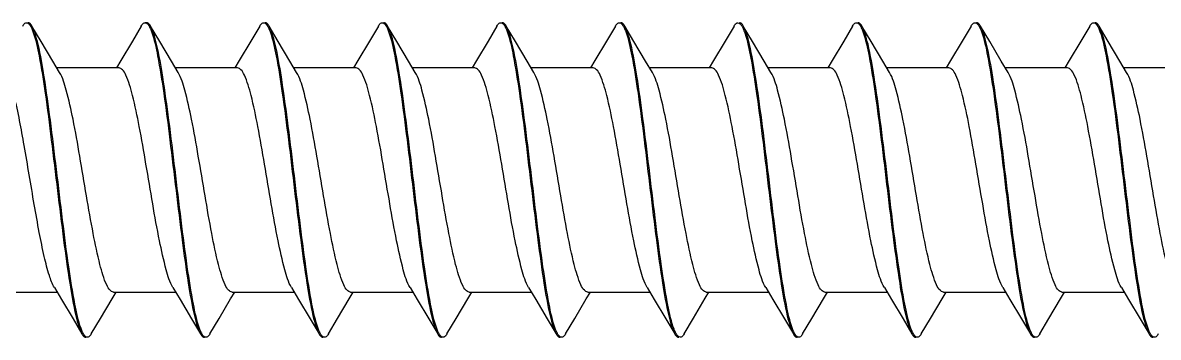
# Model space of a CAD drawing. Header units: millimetres. Extents: x 7820 to 8643, y -320 to 1669.
# Drawn here: x 7937.21 to 7942.41, y -140.81 to -139.37 of the extents above; entities that cross this region are included whole.
import ezdxf

# ---------------------------------------------------------------- set-up
doc = ezdxf.new("R2010")
doc.units = ezdxf.units.MM
doc.header["$MEASUREMENT"] = 0
doc.layers.add('GEOM', color=7, linetype='Continuous')

msp = doc.modelspace()

# ---------------------------------------------------------------- linework, layer by layer
at = {"linetype": 'Continuous'}
for p, q in [((7937.2948, -139.4569), (7937.2525, -139.3853)), ((7937.7533, -139.3853), (7937.7124, -139.4545)), ((7937.7779, -139.3703), (7937.771, -139.3703)), ((7937.8379, -139.4569), (7937.7956, -139.3853)), ((7938.2963, -139.3853), (7938.2555, -139.4545)), ((7938.3809, -139.4569), (7938.3386, -139.3853)), ((7938.8394, -139.3853), (7938.7985, -139.4545)), ((7938.924, -139.4569), (7938.8817, -139.3853)), ((7939.3824, -139.3853), (7939.3415, -139.4545)), ((7939.467, -139.4569), (7939.4247, -139.3853)), ((7939.9254, -139.3853), (7939.8846, -139.4545)), ((7940.01, -139.4569), (7939.9678, -139.3853)), ((7940.4685, -139.3853), (7940.4276, -139.4545)), ((7940.5531, -139.4569), (7940.5108, -139.3853)), ((7941.0115, -139.3853), (7940.9707, -139.4545)), ((7941.0961, -139.4569), (7941.0539, -139.3853)), ((7941.5546, -139.3853), (7941.5137, -139.4545)), ((7941.6392, -139.4569), (7941.5969, -139.3853)), ((7942.0976, -139.3853), (7942.0568, -139.4545)), ((7942.1822, -139.4569), (7942.14, -139.3853)), ((7937.348, -139.5463), (7937.2948, -139.4569)), ((7937.8911, -139.5463), (7937.8379, -139.4569)), ((7938.4341, -139.5463), (7938.3809, -139.4569)), ((7938.9772, -139.5463), (7938.924, -139.4569)), ((7939.5202, -139.5463), (7939.467, -139.4569)), ((7940.0633, -139.5463), (7940.01, -139.4569)), ((7940.6063, -139.5463), (7940.5531, -139.4569)), ((7941.1494, -139.5463), (7941.0961, -139.4569)), ((7941.6924, -139.5463), (7941.6392, -139.4569)), ((7942.2354, -139.5463), (7942.1822, -139.4569)), ((7937.3789, -139.5979), (7937.348, -139.5463)), ((7937.922, -139.5979), (7937.8911, -139.5463)), ((7938.465, -139.5979), (7938.4341, -139.5463)), ((7939.0081, -139.5979), (7938.9772, -139.5463)), ((7939.5511, -139.5979), (7939.5202, -139.5463)), ((7940.0941, -139.5979), (7940.0633, -139.5463)), ((7940.6372, -139.5979), (7940.6063, -139.5463)), ((7941.1802, -139.5979), (7941.1494, -139.5463)), ((7941.7233, -139.5979), (7941.6924, -139.5463)), ((7942.2663, -139.5979), (7942.2354, -139.5463)), ((7937.6514, -139.5773), (7937.3666, -139.5773)), ((7938.1945, -139.5773), (7937.9096, -139.5773)), ((7938.7375, -139.5773), (7938.4527, -139.5773)), ((7939.2806, -139.5773), (7938.9957, -139.5773)), ((7939.8236, -139.5773), (7939.5388, -139.5773)), ((7940.3667, -139.5773), (7940.0818, -139.5773)), ((7940.9097, -139.5773), (7940.6249, -139.5773)), ((7941.4527, -139.5773), (7941.1679, -139.5773)), ((7941.9958, -139.5773), (7941.711, -139.5773)), ((7942.5388, -139.5773), (7942.254, -139.5773)), ((7937.3554, -140.5827), (7937.3877, -140.6366)), ((7937.8984, -140.5827), (7937.9307, -140.6366)), ((7938.4415, -140.5827), (7938.4738, -140.6366)), ((7938.9845, -140.5827), (7939.0168, -140.6366)), ((7939.5275, -140.5827), (7939.5599, -140.6366)), ((7940.0706, -140.5827), (7940.1029, -140.6366)), ((7940.6136, -140.5827), (7940.646, -140.6366)), ((7941.1567, -140.5827), (7941.189, -140.6366)), ((7941.6997, -140.5827), (7941.7321, -140.6366)), ((7942.2428, -140.5827), (7942.2751, -140.6366)), ((7937.1709, -140.6032), (7937.3677, -140.6032)), ((7937.3877, -140.6366), (7937.4409, -140.7261)), ((7937.6259, -140.6032), (7937.9107, -140.6032)), ((7937.9307, -140.6366), (7937.9839, -140.7261)), ((7938.1689, -140.6032), (7938.4538, -140.6032)), ((7938.4738, -140.6366), (7938.527, -140.7261)), ((7938.712, -140.6032), (7938.9968, -140.6032)), ((7939.0168, -140.6366), (7939.07, -140.7261)), ((7939.255, -140.6032), (7939.5399, -140.6032)), ((7939.5599, -140.6366), (7939.6131, -140.7261)), ((7939.7981, -140.6032), (7940.0829, -140.6032)), ((7940.1029, -140.6366), (7940.1561, -140.7261)), ((7940.3411, -140.6032), (7940.626, -140.6032)), ((7940.646, -140.6366), (7940.6992, -140.7261)), ((7940.8842, -140.6032), (7941.169, -140.6032)), ((7941.189, -140.6366), (7941.2422, -140.7261)), ((7941.4272, -140.6032), (7941.7121, -140.6032)), ((7941.7321, -140.6366), (7941.7852, -140.7261)), ((7941.9703, -140.6032), (7942.2551, -140.6032)), ((7942.2751, -140.6366), (7942.3283, -140.7261)), ((7937.4409, -140.7261), (7937.4818, -140.7952)), ((7937.5241, -140.7952), (7937.5664, -140.7237)), ((7937.9839, -140.7261), (7938.0248, -140.7952)), ((7938.0671, -140.7952), (7938.1094, -140.7237)), ((7938.527, -140.7261), (7938.5678, -140.7952)), ((7938.6101, -140.7952), (7938.6524, -140.7237)), ((7939.07, -140.7261), (7939.1109, -140.7952)), ((7939.1532, -140.7952), (7939.1955, -140.7237)), ((7939.6131, -140.7261), (7939.6539, -140.7952)), ((7939.6962, -140.7952), (7939.7385, -140.7237)), ((7940.1561, -140.7261), (7940.197, -140.7952)), ((7940.2393, -140.7952), (7940.2822, -140.7226)), ((7940.6992, -140.7261), (7940.74, -140.7952)), ((7940.7823, -140.7952), (7940.8246, -140.7237)), ((7941.2422, -140.7261), (7941.2831, -140.7952)), ((7941.3254, -140.7952), (7941.3677, -140.7237)), ((7941.7852, -140.7261), (7941.8261, -140.7952)), ((7941.8684, -140.7952), (7941.9107, -140.7237)), ((7942.3283, -140.7261), (7942.3691, -140.7952)), ((7941.8507, -140.8103), (7941.8438, -140.8103))]:
    msp.add_line(p, q, dxfattribs=at)
for points in [[(7937.7124, -139.4545), (7937.6592, -139.5439), (7937.6392, -139.5773)], [(7938.2555, -139.4545), (7938.2023, -139.5439), (7938.1823, -139.5773)], [(7938.7985, -139.4545), (7938.7453, -139.5439), (7938.7253, -139.5773)], [(7939.3415, -139.4545), (7939.2883, -139.5439), (7939.2683, -139.5773)], [(7939.8846, -139.4545), (7939.8314, -139.5439), (7939.8114, -139.5773)], [(7940.4276, -139.4545), (7940.3744, -139.5439), (7940.3544, -139.5773)], [(7940.9707, -139.4545), (7940.9175, -139.5439), (7940.8975, -139.5773)], [(7941.5137, -139.4545), (7941.4605, -139.5439), (7941.4405, -139.5773)], [(7942.0568, -139.4545), (7942.0036, -139.5439), (7941.9836, -139.5773)], [(7937.5664, -140.7237), (7937.6196, -140.6342), (7937.6381, -140.6032)], [(7938.1094, -140.7237), (7938.1626, -140.6342), (7938.1812, -140.6032)], [(7938.6524, -140.7237), (7938.7056, -140.6342), (7938.7242, -140.6032)], [(7939.1955, -140.7237), (7939.2487, -140.6342), (7939.2672, -140.6032)], [(7939.7385, -140.7237), (7939.7917, -140.6342), (7939.8103, -140.6032)], [(7940.2822, -140.7226), (7940.3362, -140.6318), (7940.3533, -140.6032)], [(7940.8246, -140.7237), (7940.8778, -140.6342), (7940.8964, -140.6032)], [(7941.3677, -140.7237), (7941.4209, -140.6342), (7941.4394, -140.6032)], [(7941.9107, -140.7237), (7941.9639, -140.6342), (7941.9825, -140.6032)]]:
    msp.add_lwpolyline(points, dxfattribs=at)
for points, knots in [([(7937.2102, -139.3853), (7937.2116, -139.3831), (7937.2157, -139.3766), (7937.2227, -139.3703), (7937.228, -139.3703)], [0, 0, 0, 0, 0.334695, 1, 1, 1, 1]), ([(7937.228, -139.3703), (7937.2296, -139.3703), (7937.2387, -139.3728), (7937.2438, -139.3818), (7937.2474, -139.3883)], [0, 0, 0, 0, 0.182271, 1, 1, 1, 1]), ([(7937.2525, -139.3853), (7937.2512, -139.3831), (7937.2471, -139.3766), (7937.2401, -139.3703), (7937.2348, -139.3703)], [0, 0, 0, 0, 0.334686, 1, 1, 1, 1]), ([(7937.2474, -139.3883), (7937.2482, -139.3899), (7937.2519, -139.3972), (7937.2549, -139.4047), (7937.257, -139.4107)], [0, 0, 0, 0, 0.219486, 1, 1, 1, 1]), ([(7937.4773, -140.7699), (7937.4642, -140.7339), (7937.4444, -140.6393), (7937.4182, -140.474), (7937.3919, -140.2685), (7937.3652, -140.0446), (7937.3386, -139.8253), (7937.3122, -139.6338), (7937.2894, -139.5007), (7937.269, -139.4235), (7937.2586, -139.3956), (7937.2525, -139.3853)], [0, 0, 0, 0, 0.081843, 0.20518, 0.357792, 0.524049, 0.686804, 0.829293, 0.937031, 0.974474, 1, 1, 1, 1]), ([(7937.7533, -139.3853), (7937.7546, -139.3831), (7937.7588, -139.3766), (7937.7657, -139.3703), (7937.771, -139.3703)], [0, 0, 0, 0, 0.334686, 1, 1, 1, 1]), ([(7937.771, -139.3703), (7937.7726, -139.3703), (7937.7817, -139.3728), (7937.7869, -139.3818), (7937.7904, -139.3883)], [0, 0, 0, 0, 0.182271, 1, 1, 1, 1]), ([(7937.7956, -139.3853), (7937.7942, -139.3831), (7937.7901, -139.3766), (7937.7831, -139.3703), (7937.7779, -139.3703)], [0, 0, 0, 0, 0.334686, 1, 1, 1, 1]), ([(7937.7904, -139.3883), (7937.7912, -139.3899), (7937.7949, -139.3972), (7937.7979, -139.4047), (7937.8001, -139.4107)], [0, 0, 0, 0, 0.219486, 1, 1, 1, 1]), ([(7938.0203, -140.7699), (7938.0072, -140.7339), (7937.9875, -140.6393), (7937.9612, -140.474), (7937.9349, -140.2685), (7937.9082, -140.0446), (7937.8817, -139.8253), (7937.8552, -139.6338), (7937.8324, -139.5007), (7937.8121, -139.4235), (7937.8017, -139.3956), (7937.7956, -139.3853)], [0, 0, 0, 0, 0.081843, 0.205179, 0.357792, 0.524049, 0.686803, 0.829293, 0.93703, 0.974474, 1, 1, 1, 1]), ([(7938.2963, -139.3853), (7938.2977, -139.3831), (7938.3018, -139.3766), (7938.3088, -139.3703), (7938.314, -139.3703)], [0, 0, 0, 0, 0.334696, 1, 1, 1, 1]), ([(7938.314, -139.3703), (7938.3157, -139.3703), (7938.3248, -139.3728), (7938.3299, -139.3818), (7938.3334, -139.3883)], [0, 0, 0, 0, 0.182271, 1, 1, 1, 1]), ([(7938.3386, -139.3853), (7938.3373, -139.3831), (7938.3331, -139.3766), (7938.3262, -139.3703), (7938.3209, -139.3703)], [0, 0, 0, 0, 0.334686, 1, 1, 1, 1]), ([(7938.3334, -139.3883), (7938.3343, -139.3899), (7938.3379, -139.3972), (7938.341, -139.4047), (7938.3431, -139.4107)], [0, 0, 0, 0, 0.219486, 1, 1, 1, 1]), ([(7938.5633, -140.7699), (7938.5503, -140.7339), (7938.5305, -140.6393), (7938.5042, -140.474), (7938.478, -140.2685), (7938.4512, -140.0446), (7938.4247, -139.8253), (7938.3983, -139.6338), (7938.3755, -139.5007), (7938.3551, -139.4235), (7938.3447, -139.3956), (7938.3386, -139.3853)], [0, 0, 0, 0, 0.081843, 0.205179, 0.357792, 0.524048, 0.686803, 0.829292, 0.93703, 0.974474, 1, 1, 1, 1]), ([(7938.8394, -139.3853), (7938.8407, -139.3831), (7938.8448, -139.3766), (7938.8518, -139.3703), (7938.8571, -139.3703)], [0, 0, 0, 0, 0.334701, 1, 1, 1, 1]), ([(7938.8571, -139.3703), (7938.8587, -139.3703), (7938.8678, -139.3728), (7938.8729, -139.3818), (7938.8765, -139.3883)], [0, 0, 0, 0, 0.182272, 1, 1, 1, 1]), ([(7938.8817, -139.3853), (7938.8803, -139.3831), (7938.8762, -139.3766), (7938.8692, -139.3703), (7938.864, -139.3703)], [0, 0, 0, 0, 0.334686, 1, 1, 1, 1]), ([(7938.8765, -139.3883), (7938.8773, -139.3899), (7938.881, -139.3972), (7938.884, -139.4047), (7938.8862, -139.4107)], [0, 0, 0, 0, 0.219486, 1, 1, 1, 1]), ([(7939.1064, -140.7699), (7939.0933, -140.7339), (7939.0736, -140.6393), (7939.0473, -140.474), (7939.021, -140.2685), (7938.9943, -140.0446), (7938.9678, -139.8253), (7938.9413, -139.6338), (7938.9185, -139.5007), (7938.8982, -139.4235), (7938.8877, -139.3956), (7938.8817, -139.3853)], [0, 0, 0, 0, 0.081843, 0.205179, 0.357791, 0.524048, 0.686802, 0.829292, 0.93703, 0.974474, 1, 1, 1, 1]), ([(7939.3824, -139.3853), (7939.3837, -139.3831), (7939.3879, -139.3766), (7939.3949, -139.3703), (7939.4001, -139.3703)], [0, 0, 0, 0, 0.334696, 1, 1, 1, 1]), ([(7939.4001, -139.3703), (7939.4018, -139.3703), (7939.4109, -139.3728), (7939.416, -139.3818), (7939.4195, -139.3883)], [0, 0, 0, 0, 0.182272, 1, 1, 1, 1]), ([(7939.4247, -139.3853), (7939.4234, -139.3831), (7939.4192, -139.3766), (7939.4123, -139.3703), (7939.407, -139.3703)], [0, 0, 0, 0, 0.334687, 1, 1, 1, 1]), ([(7939.4195, -139.3883), (7939.4203, -139.3899), (7939.424, -139.3972), (7939.427, -139.4047), (7939.4292, -139.4107)], [0, 0, 0, 0, 0.219486, 1, 1, 1, 1]), ([(7939.6494, -140.7699), (7939.6363, -140.7339), (7939.6166, -140.6393), (7939.5903, -140.474), (7939.5641, -140.2685), (7939.5373, -140.0446), (7939.5108, -139.8253), (7939.4843, -139.6338), (7939.4616, -139.5007), (7939.4412, -139.4235), (7939.4308, -139.3956), (7939.4247, -139.3853)], [0, 0, 0, 0, 0.081843, 0.205179, 0.357791, 0.524048, 0.686802, 0.829292, 0.93703, 0.974474, 1, 1, 1, 1]), ([(7939.9254, -139.3853), (7939.9268, -139.3831), (7939.9309, -139.3766), (7939.9379, -139.3703), (7939.9432, -139.3703)], [0, 0, 0, 0, 0.334686, 1, 1, 1, 1]), ([(7939.9432, -139.3703), (7939.9448, -139.3703), (7939.9539, -139.3728), (7939.959, -139.3818), (7939.9625, -139.3883)], [0, 0, 0, 0, 0.182273, 1, 1, 1, 1]), ([(7939.9678, -139.3853), (7939.9664, -139.3831), (7939.9623, -139.3766), (7939.9553, -139.3703), (7939.9501, -139.3703)], [0, 0, 0, 0, 0.334702, 1, 1, 1, 1]), ([(7939.9625, -139.3883), (7939.9634, -139.3899), (7939.9671, -139.3972), (7939.9701, -139.4047), (7939.9722, -139.4107)], [0, 0, 0, 0, 0.219486, 1, 1, 1, 1]), ([(7940.1902, -140.7634), (7940.1775, -140.7259), (7940.1579, -140.6297), (7940.1319, -140.4627), (7940.1058, -140.2576), (7940.0793, -140.0354), (7940.053, -139.8188), (7940.0268, -139.63), (7940.0043, -139.499), (7939.9841, -139.423), (7939.9738, -139.3955), (7939.9678, -139.3853)], [0, 0, 0, 0, 0.08486, 0.209882, 0.362899, 0.528502, 0.689981, 0.831026, 0.937592, 0.974663, 1, 1, 1, 1]), ([(7940.4685, -139.3853), (7940.4698, -139.3831), (7940.474, -139.3766), (7940.4809, -139.3703), (7940.4862, -139.3703)], [0, 0, 0, 0, 0.334696, 1, 1, 1, 1]), ([(7940.5108, -139.3853), (7940.5095, -139.3831), (7940.5053, -139.3766), (7940.4984, -139.3703), (7940.4931, -139.3703)], [0, 0, 0, 0, 0.334697, 1, 1, 1, 1]), ([(7940.4966, -139.3755), (7940.4975, -139.3764), (7940.5016, -139.3811), (7940.5048, -139.3866), (7940.507, -139.391)], [0, 0, 0, 0, 0.208551, 1, 1, 1, 1]), ([(7940.507, -139.391), (7940.5079, -139.3928), (7940.5119, -139.4014), (7940.5152, -139.4102), (7940.5176, -139.4171)], [0, 0, 0, 0, 0.218535, 1, 1, 1, 1]), ([(7940.736, -140.7711), (7940.7228, -140.7354), (7940.7031, -140.6412), (7940.6767, -140.4763), (7940.6504, -140.2707), (7940.6237, -140.0464), (7940.5971, -139.8266), (7940.5706, -139.6346), (7940.5478, -139.5011), (7940.5273, -139.4236), (7940.5169, -139.3957), (7940.5108, -139.3853)], [0, 0, 0, 0, 0.081229, 0.204213, 0.35675, 0.523131, 0.686147, 0.828935, 0.936909, 0.974432, 1, 1, 1, 1]), ([(7941.0115, -139.3853), (7941.0129, -139.3831), (7941.017, -139.3766), (7941.024, -139.3703), (7941.0292, -139.3703)], [0, 0, 0, 0, 0.334687, 1, 1, 1, 1]), ([(7941.0292, -139.3703), (7941.0309, -139.3703), (7941.04, -139.3728), (7941.0451, -139.3817), (7941.0486, -139.3883)], [0, 0, 0, 0, 0.182381, 1, 1, 1, 1]), ([(7941.0539, -139.3853), (7941.0525, -139.3831), (7941.0484, -139.3766), (7941.0414, -139.3703), (7941.0362, -139.3703)], [0, 0, 0, 0, 0.334688, 1, 1, 1, 1]), ([(7941.0486, -139.3883), (7941.0495, -139.3899), (7941.0532, -139.3972), (7941.0563, -139.4049), (7941.0584, -139.411)], [0, 0, 0, 0, 0.21909, 1, 1, 1, 1]), ([(7941.2786, -140.7699), (7941.2655, -140.7339), (7941.2458, -140.6393), (7941.2195, -140.474), (7941.1932, -140.2685), (7941.1665, -140.0446), (7941.14, -139.8253), (7941.1135, -139.6338), (7941.0907, -139.5007), (7941.0704, -139.4235), (7941.0599, -139.3956), (7941.0539, -139.3853)], [0, 0, 0, 0, 0.081843, 0.205179, 0.357791, 0.524047, 0.686801, 0.829291, 0.937029, 0.974474, 1, 1, 1, 1]), ([(7941.5546, -139.3853), (7941.5559, -139.3831), (7941.5601, -139.3766), (7941.567, -139.3703), (7941.5723, -139.3703)], [0, 0, 0, 0, 0.334688, 1, 1, 1, 1]), ([(7941.5723, -139.3703), (7941.5739, -139.3703), (7941.583, -139.3728), (7941.5881, -139.3818), (7941.5917, -139.3883)], [0, 0, 0, 0, 0.182272, 1, 1, 1, 1]), ([(7941.5969, -139.3853), (7941.5956, -139.3831), (7941.5914, -139.3766), (7941.5845, -139.3703), (7941.5792, -139.3703)], [0, 0, 0, 0, 0.334698, 1, 1, 1, 1]), ([(7941.5917, -139.3883), (7941.5925, -139.3899), (7941.5962, -139.3972), (7941.5992, -139.4047), (7941.6014, -139.4107)], [0, 0, 0, 0, 0.219486, 1, 1, 1, 1]), ([(7941.8217, -140.7701), (7941.8086, -140.7341), (7941.7889, -140.6396), (7941.7626, -140.4745), (7941.7363, -140.2689), (7941.7096, -140.0449), (7941.683, -139.8256), (7941.6566, -139.6339), (7941.6338, -139.5008), (7941.6134, -139.4235), (7941.603, -139.3956), (7941.5969, -139.3853)], [0, 0, 0, 0, 0.081725, 0.204988, 0.357591, 0.523867, 0.686673, 0.829223, 0.937003, 0.974464, 1, 1, 1, 1]), ([(7942.0976, -139.3853), (7942.099, -139.3831), (7942.1031, -139.3766), (7942.1101, -139.3703), (7942.1153, -139.3703)], [0, 0, 0, 0, 0.334688, 1, 1, 1, 1]), ([(7942.1153, -139.3703), (7942.117, -139.3703), (7942.126, -139.3728), (7942.1311, -139.3817), (7942.1347, -139.3882)], [0, 0, 0, 0, 0.18248, 1, 1, 1, 1]), ([(7942.14, -139.3853), (7942.1386, -139.3831), (7942.1345, -139.3766), (7942.1275, -139.3703), (7942.1222, -139.3703)], [0, 0, 0, 0, 0.334688, 1, 1, 1, 1]), ([(7942.1347, -139.3882), (7942.1355, -139.3898), (7942.1393, -139.3972), (7942.1423, -139.4048), (7942.1445, -139.4109)], [0, 0, 0, 0, 0.2191, 1, 1, 1, 1]), ([(7942.3647, -140.7699), (7942.3516, -140.7339), (7942.3319, -140.6393), (7942.3056, -140.474), (7942.2793, -140.2685), (7942.2526, -140.0446), (7942.226, -139.8253), (7942.1996, -139.6338), (7942.1768, -139.5007), (7942.1565, -139.4235), (7942.146, -139.3956), (7942.14, -139.3853)], [0, 0, 0, 0, 0.081843, 0.205179, 0.357791, 0.524047, 0.686801, 0.829291, 0.937029, 0.974474, 1, 1, 1, 1]), ([(7937.257, -139.4107), (7937.2701, -139.4467), (7937.2899, -139.5413), (7937.3162, -139.7065), (7937.3424, -139.9121), (7937.3691, -140.136), (7937.3957, -140.3553), (7937.4221, -140.5468), (7937.4449, -140.6798), (7937.4653, -140.757), (7937.4757, -140.7849), (7937.4818, -140.7952)], [0, 0, 0, 0, 0.081843, 0.20518, 0.357793, 0.524049, 0.686804, 0.829294, 0.937031, 0.974475, 1, 1, 1, 1]), ([(7937.8001, -139.4107), (7937.8132, -139.4467), (7937.8329, -139.5413), (7937.8592, -139.7065), (7937.8854, -139.9121), (7937.9122, -140.136), (7937.9387, -140.3553), (7937.9652, -140.5468), (7937.9879, -140.6798), (7938.0083, -140.757), (7938.0187, -140.7849), (7938.0248, -140.7952)], [0, 0, 0, 0, 0.081843, 0.20518, 0.357792, 0.524049, 0.686804, 0.829293, 0.937031, 0.974475, 1, 1, 1, 1]), ([(7938.3431, -139.4107), (7938.3562, -139.4467), (7938.3759, -139.5413), (7938.4022, -139.7065), (7938.4285, -139.9121), (7938.4552, -140.136), (7938.4817, -140.3553), (7938.5082, -140.5468), (7938.531, -140.6798), (7938.5513, -140.757), (7938.5618, -140.7849), (7938.5678, -140.7952)], [0, 0, 0, 0, 0.081843, 0.20518, 0.357792, 0.524049, 0.686803, 0.829293, 0.93703, 0.974474, 1, 1, 1, 1]), ([(7938.8862, -139.4107), (7938.8992, -139.4467), (7938.919, -139.5413), (7938.9453, -139.7065), (7938.9715, -139.9121), (7938.9983, -140.136), (7939.0248, -140.3553), (7939.0512, -140.5468), (7939.074, -140.6798), (7939.0944, -140.757), (7939.1048, -140.7849), (7939.1109, -140.7952)], [0, 0, 0, 0, 0.081843, 0.205179, 0.357792, 0.524049, 0.686803, 0.829293, 0.93703, 0.974474, 1, 1, 1, 1]), ([(7939.4292, -139.4107), (7939.4423, -139.4467), (7939.462, -139.5413), (7939.4883, -139.7065), (7939.5146, -139.9121), (7939.5413, -140.136), (7939.5678, -140.3553), (7939.5943, -140.5468), (7939.6171, -140.6798), (7939.6374, -140.757), (7939.6478, -140.7849), (7939.6539, -140.7952)], [0, 0, 0, 0, 0.081843, 0.205179, 0.357792, 0.524048, 0.686803, 0.829292, 0.93703, 0.974474, 1, 1, 1, 1]), ([(7939.9722, -139.4107), (7939.9853, -139.4467), (7940.0051, -139.5413), (7940.0314, -139.7065), (7940.0576, -139.9121), (7940.0843, -140.136), (7940.1109, -140.3553), (7940.1373, -140.5468), (7940.1601, -140.6798), (7940.1805, -140.757), (7940.1909, -140.7849), (7940.197, -140.7952)], [0, 0, 0, 0, 0.081843, 0.205179, 0.357791, 0.524048, 0.686802, 0.829292, 0.93703, 0.974474, 1, 1, 1, 1]), ([(7940.5176, -139.4171), (7940.5302, -139.4546), (7940.5499, -139.5508), (7940.5759, -139.7178), (7940.602, -139.923), (7940.6285, -140.1451), (7940.6548, -140.3617), (7940.681, -140.5505), (7940.7035, -140.6815), (7940.7237, -140.7576), (7940.734, -140.785), (7940.74, -140.7952)], [0, 0, 0, 0, 0.084851, 0.209868, 0.362883, 0.528489, 0.689972, 0.831021, 0.937591, 0.974663, 1, 1, 1, 1]), ([(7941.0584, -139.411), (7941.0715, -139.4471), (7941.0912, -139.5417), (7941.1175, -139.7071), (7941.1438, -139.9126), (7941.1705, -140.1365), (7941.197, -140.3556), (7941.2235, -140.5469), (7941.2462, -140.6799), (7941.2666, -140.7571), (7941.277, -140.7849), (7941.2831, -140.7952)], [0, 0, 0, 0, 0.081995, 0.205412, 0.358053, 0.524274, 0.686968, 0.829389, 0.93706, 0.974485, 1, 1, 1, 1]), ([(7941.6014, -139.4107), (7941.6145, -139.4467), (7941.6342, -139.5413), (7941.6605, -139.7065), (7941.6867, -139.9121), (7941.7135, -140.136), (7941.74, -140.3553), (7941.7665, -140.5468), (7941.7892, -140.6798), (7941.8096, -140.757), (7941.82, -140.7849), (7941.8261, -140.7952)], [0, 0, 0, 0, 0.081843, 0.205179, 0.357791, 0.524048, 0.686802, 0.829292, 0.93703, 0.974474, 1, 1, 1, 1]), ([(7942.1445, -139.4109), (7942.1576, -139.447), (7942.1773, -139.5416), (7942.2036, -139.7069), (7942.2298, -139.9124), (7942.2566, -140.1363), (7942.2831, -140.3555), (7942.3095, -140.5469), (7942.3323, -140.6799), (7942.3527, -140.757), (7942.3631, -140.7849), (7942.3691, -140.7952)], [0, 0, 0, 0, 0.081945, 0.205333, 0.357967, 0.524198, 0.686913, 0.829358, 0.937048, 0.97448, 1, 1, 1, 1]), ([(7937.487, -140.7922), (7937.4861, -140.7907), (7937.4824, -140.7834), (7937.4794, -140.7758), (7937.4773, -140.7699)], [0, 0, 0, 0, 0.219486, 1, 1, 1, 1]), ([(7937.4818, -140.7952), (7937.4831, -140.7975), (7937.4872, -140.8039), (7937.4942, -140.8103), (7937.4995, -140.8103)], [0, 0, 0, 0, 0.334686, 1, 1, 1, 1]), ([(7937.5064, -140.8103), (7937.5047, -140.8103), (7937.4956, -140.8077), (7937.4905, -140.7988), (7937.487, -140.7922)], [0, 0, 0, 0, 0.182271, 1, 1, 1, 1]), ([(7937.5241, -140.7952), (7937.5227, -140.7975), (7937.5186, -140.8039), (7937.5116, -140.8103), (7937.5064, -140.8103)], [0, 0, 0, 0, 0.334696, 1, 1, 1, 1]), ([(7938.03, -140.7922), (7938.0292, -140.7907), (7938.0255, -140.7834), (7938.0225, -140.7758), (7938.0203, -140.7699)], [0, 0, 0, 0, 0.219486, 1, 1, 1, 1]), ([(7938.0248, -140.7952), (7938.0261, -140.7975), (7938.0303, -140.8039), (7938.0373, -140.8103), (7938.0425, -140.8103)], [0, 0, 0, 0, 0.334686, 1, 1, 1, 1]), ([(7938.0494, -140.8103), (7938.0477, -140.8103), (7938.0386, -140.8077), (7938.0335, -140.7988), (7938.03, -140.7922)], [0, 0, 0, 0, 0.182272, 1, 1, 1, 1]), ([(7938.0671, -140.7952), (7938.0658, -140.7975), (7938.0616, -140.8039), (7938.0546, -140.8103), (7938.0494, -140.8103)], [0, 0, 0, 0, 0.334701, 1, 1, 1, 1]), ([(7938.573, -140.7922), (7938.5722, -140.7907), (7938.5685, -140.7834), (7938.5655, -140.7758), (7938.5633, -140.7699)], [0, 0, 0, 0, 0.219486, 1, 1, 1, 1]), ([(7938.5678, -140.7952), (7938.5692, -140.7975), (7938.5733, -140.8039), (7938.5803, -140.8103), (7938.5855, -140.8103)], [0, 0, 0, 0, 0.334686, 1, 1, 1, 1]), ([(7938.5924, -140.8103), (7938.5908, -140.8103), (7938.5817, -140.8077), (7938.5766, -140.7988), (7938.573, -140.7922)], [0, 0, 0, 0, 0.182273, 1, 1, 1, 1]), ([(7938.6101, -140.7952), (7938.6088, -140.7975), (7938.6047, -140.8039), (7938.5977, -140.8103), (7938.5924, -140.8103)], [0, 0, 0, 0, 0.334696, 1, 1, 1, 1]), ([(7939.1161, -140.7922), (7939.1152, -140.7907), (7939.1116, -140.7834), (7939.1086, -140.7758), (7939.1064, -140.7699)], [0, 0, 0, 0, 0.219486, 1, 1, 1, 1]), ([(7939.1109, -140.7952), (7939.1122, -140.7975), (7939.1164, -140.8039), (7939.1233, -140.8103), (7939.1286, -140.8103)], [0, 0, 0, 0, 0.334686, 1, 1, 1, 1]), ([(7939.1355, -140.8103), (7939.1338, -140.8103), (7939.1247, -140.8077), (7939.1196, -140.7988), (7939.1161, -140.7922)], [0, 0, 0, 0, 0.182273, 1, 1, 1, 1]), ([(7939.1532, -140.7952), (7939.1518, -140.7975), (7939.1477, -140.8039), (7939.1407, -140.8103), (7939.1355, -140.8103)], [0, 0, 0, 0, 0.334686, 1, 1, 1, 1]), ([(7939.6591, -140.7922), (7939.6583, -140.7907), (7939.6546, -140.7834), (7939.6516, -140.7758), (7939.6494, -140.7699)], [0, 0, 0, 0, 0.219486, 1, 1, 1, 1]), ([(7939.6539, -140.7952), (7939.6553, -140.7975), (7939.6594, -140.8039), (7939.6664, -140.8103), (7939.6716, -140.8103)], [0, 0, 0, 0, 0.334686, 1, 1, 1, 1]), ([(7939.6785, -140.8103), (7939.6769, -140.8103), (7939.6678, -140.8077), (7939.6627, -140.7988), (7939.6591, -140.7922)], [0, 0, 0, 0, 0.182273, 1, 1, 1, 1]), ([(7939.6962, -140.7952), (7939.6949, -140.7975), (7939.6908, -140.8039), (7939.6838, -140.8103), (7939.6785, -140.8103)], [0, 0, 0, 0, 0.334685, 1, 1, 1, 1]), ([(7940.2008, -140.7895), (7940.1999, -140.7877), (7940.1958, -140.7792), (7940.1926, -140.7704), (7940.1902, -140.7634)], [0, 0, 0, 0, 0.218541, 1, 1, 1, 1]), ([(7940.197, -140.7952), (7940.1983, -140.7975), (7940.2024, -140.8039), (7940.2094, -140.8103), (7940.2147, -140.8103)], [0, 0, 0, 0, 0.334686, 1, 1, 1, 1]), ([(7940.2112, -140.8051), (7940.2103, -140.8042), (7940.2061, -140.7995), (7940.203, -140.794), (7940.2008, -140.7895)], [0, 0, 0, 0, 0.208547, 1, 1, 1, 1]), ([(7940.2393, -140.7952), (7940.2379, -140.7975), (7940.2338, -140.8039), (7940.2268, -140.8103), (7940.2216, -140.8103)], [0, 0, 0, 0, 0.334683, 1, 1, 1, 1]), ([(7940.7456, -140.7929), (7940.7448, -140.7914), (7940.7411, -140.7843), (7940.7381, -140.7769), (7940.736, -140.7711)], [0, 0, 0, 0, 0.219375, 1, 1, 1, 1]), ([(7940.74, -140.7952), (7940.7414, -140.7975), (7940.7455, -140.8039), (7940.7525, -140.8103), (7940.7577, -140.8103)], [0, 0, 0, 0, 0.334701, 1, 1, 1, 1]), ([(7940.7646, -140.8103), (7940.763, -140.8103), (7940.7542, -140.8079), (7940.7491, -140.7992), (7940.7456, -140.7929)], [0, 0, 0, 0, 0.183764, 1, 1, 1, 1]), ([(7940.7823, -140.7952), (7940.781, -140.7975), (7940.7769, -140.8039), (7940.7699, -140.8103), (7940.7646, -140.8103)], [0, 0, 0, 0, 0.334688, 1, 1, 1, 1]), ([(7941.2883, -140.7922), (7941.2874, -140.7907), (7941.2838, -140.7834), (7941.2808, -140.7758), (7941.2786, -140.7699)], [0, 0, 0, 0, 0.219486, 1, 1, 1, 1]), ([(7941.2831, -140.7952), (7941.2844, -140.7975), (7941.2885, -140.8039), (7941.2955, -140.8103), (7941.3008, -140.8103)], [0, 0, 0, 0, 0.334693, 1, 1, 1, 1]), ([(7941.3077, -140.8103), (7941.306, -140.8103), (7941.2969, -140.8077), (7941.2918, -140.7988), (7941.2883, -140.7922)], [0, 0, 0, 0, 0.182273, 1, 1, 1, 1]), ([(7941.3254, -140.7952), (7941.324, -140.7975), (7941.3199, -140.8039), (7941.3129, -140.8103), (7941.3077, -140.8103)], [0, 0, 0, 0, 0.334688, 1, 1, 1, 1]), ([(7941.8315, -140.7925), (7941.8306, -140.7909), (7941.8269, -140.7836), (7941.8239, -140.7761), (7941.8217, -140.7701)], [0, 0, 0, 0, 0.21926, 1, 1, 1, 1]), ([(7941.8261, -140.7952), (7941.8274, -140.7975), (7941.8316, -140.8039), (7941.8386, -140.8103), (7941.8438, -140.8103)], [0, 0, 0, 0, 0.334688, 1, 1, 1, 1]), ([(7941.8507, -140.8103), (7941.8491, -140.8103), (7941.8401, -140.8078), (7941.835, -140.7989), (7941.8315, -140.7925)], [0, 0, 0, 0, 0.18278, 1, 1, 1, 1]), ([(7941.8684, -140.7952), (7941.8671, -140.7975), (7941.863, -140.8039), (7941.856, -140.8103), (7941.8507, -140.8103)], [0, 0, 0, 0, 0.334689, 1, 1, 1, 1]), ([(7942.3744, -140.7922), (7942.3735, -140.7907), (7942.3699, -140.7834), (7942.3668, -140.7758), (7942.3647, -140.7699)], [0, 0, 0, 0, 0.219486, 1, 1, 1, 1]), ([(7942.3691, -140.7952), (7942.3705, -140.7975), (7942.3746, -140.8039), (7942.3816, -140.8103), (7942.3869, -140.8103)], [0, 0, 0, 0, 0.334696, 1, 1, 1, 1]), ([(7942.3938, -140.8103), (7942.3921, -140.8103), (7942.383, -140.8077), (7942.3779, -140.7988), (7942.3744, -140.7922)], [0, 0, 0, 0, 0.182272, 1, 1, 1, 1]), ([(7942.4115, -140.7952), (7942.4101, -140.7975), (7942.406, -140.8039), (7942.399, -140.8103), (7942.3938, -140.8103)], [0, 0, 0, 0, 0.33469, 1, 1, 1, 1])]:
    msp.add_open_spline(points, degree=3, knots=knots, dxfattribs=at)
for points in [[(7940.4862, -139.3703), (7940.4901, -139.3703), (7940.4938, -139.3727), (7940.4966, -139.3755)], [(7940.2216, -140.8103), (7940.2177, -140.8103), (7940.214, -140.8078), (7940.2112, -140.8051)]]:
    msp.add_open_spline(points, degree=3, dxfattribs=at)
at = {"layer": 'GEOM', "linetype": 'Continuous'}
for points, knots in [([(7937.6259, -140.6032), (7937.6201, -140.6032), (7937.606, -140.5931), (7937.5841, -140.5506), (7937.5587, -140.4626), (7937.5306, -140.3261), (7937.5017, -140.1599), (7937.4726, -139.9852), (7937.4441, -139.8232), (7937.4154, -139.6954), (7937.3939, -139.6227), (7937.3789, -139.5979)], [0, 0, 0, 0, 0.016713, 0.044194, 0.138028, 0.277089, 0.445259, 0.622069, 0.785846, 0.916741, 1, 1, 1, 1]), ([(7937.8984, -140.5827), (7937.8835, -140.5578), (7937.862, -140.4851), (7937.8333, -140.3573), (7937.8047, -140.1953), (7937.7756, -140.0207), (7937.7468, -139.8544), (7937.7186, -139.718), (7937.6932, -139.6299), (7937.6713, -139.5875), (7937.6573, -139.5773), (7937.6514, -139.5773)], [0, 0, 0, 0, 0.083259, 0.21415, 0.377926, 0.554737, 0.722905, 0.861964, 0.955799, 0.983285, 1, 1, 1, 1]), ([(7938.1689, -140.6032), (7938.1631, -140.6032), (7938.1491, -140.5931), (7938.1271, -140.5506), (7938.1018, -140.4626), (7938.0736, -140.3261), (7938.0447, -140.1599), (7938.0156, -139.9852), (7937.9871, -139.8232), (7937.9584, -139.6954), (7937.9369, -139.6227), (7937.922, -139.5979)], [0, 0, 0, 0, 0.016716, 0.0442, 0.138036, 0.277094, 0.445262, 0.622073, 0.785849, 0.916739, 1, 1, 1, 1]), ([(7938.4415, -140.5827), (7938.4265, -140.5578), (7938.405, -140.4851), (7938.3763, -140.3573), (7938.3478, -140.1953), (7938.3187, -140.0207), (7938.2898, -139.8544), (7938.2617, -139.718), (7938.2363, -139.6299), (7938.2143, -139.5875), (7938.2003, -139.5773), (7938.1945, -139.5773)], [0, 0, 0, 0, 0.083267, 0.21416, 0.377933, 0.554743, 0.722914, 0.86197, 0.955797, 0.983294, 1, 1, 1, 1]), ([(7938.712, -140.6032), (7938.7062, -140.6032), (7938.6921, -140.5931), (7938.6702, -140.5506), (7938.6448, -140.4626), (7938.6167, -140.3261), (7938.5878, -140.1599), (7938.5587, -139.9852), (7938.5301, -139.8232), (7938.5015, -139.6954), (7938.4799, -139.6227), (7938.465, -139.5979)], [0, 0, 0, 0, 0.01671, 0.044205, 0.138035, 0.27709, 0.445258, 0.622069, 0.785842, 0.916734, 1, 1, 1, 1]), ([(7938.9845, -140.5827), (7938.9695, -140.5578), (7938.948, -140.4851), (7938.9194, -140.3573), (7938.8908, -140.1953), (7938.8617, -140.0207), (7938.8328, -139.8544), (7938.8047, -139.718), (7938.7793, -139.6299), (7938.7574, -139.5875), (7938.7433, -139.5773), (7938.7375, -139.5773)], [0, 0, 0, 0, 0.083261, 0.214156, 0.377932, 0.554741, 0.72291, 0.86197, 0.955805, 0.983284, 1, 1, 1, 1]), ([(7939.255, -140.6032), (7939.2492, -140.6032), (7939.2352, -140.5931), (7939.2132, -140.5506), (7939.1878, -140.4626), (7939.1597, -140.3261), (7939.1308, -140.1599), (7939.1017, -139.9852), (7939.0732, -139.8232), (7939.0445, -139.6954), (7939.023, -139.6227), (7939.0081, -139.5979)], [0, 0, 0, 0, 0.016707, 0.044201, 0.138028, 0.277084, 0.445254, 0.622063, 0.785836, 0.916732, 1, 1, 1, 1]), ([(7939.5275, -140.5827), (7939.5126, -140.5578), (7939.4911, -140.4851), (7939.4624, -140.3573), (7939.4339, -140.1953), (7939.4048, -140.0207), (7939.3759, -139.8544), (7939.3478, -139.718), (7939.3223, -139.6299), (7939.3004, -139.5875), (7939.2864, -139.5773), (7939.2806, -139.5773)], [0, 0, 0, 0, 0.083263, 0.214154, 0.377928, 0.554739, 0.722908, 0.861963, 0.955795, 0.98329, 1, 1, 1, 1]), ([(7939.7981, -140.6032), (7939.7923, -140.6032), (7939.7782, -140.5931), (7939.7563, -140.5506), (7939.7309, -140.4626), (7939.7028, -140.3261), (7939.6739, -140.1599), (7939.6448, -139.9852), (7939.6162, -139.8232), (7939.5875, -139.6954), (7939.5661, -139.6227), (7939.5511, -139.5979)], [0, 0, 0, 0, 0.016712, 0.044195, 0.138027, 0.277088, 0.445257, 0.622066, 0.785843, 0.916739, 1, 1, 1, 1]), ([(7940.0706, -140.5827), (7940.0556, -140.5578), (7940.0341, -140.4851), (7940.0054, -140.3573), (7939.9769, -140.1953), (7939.9478, -140.0207), (7939.9189, -139.8544), (7939.8908, -139.718), (7939.8654, -139.6299), (7939.8435, -139.5875), (7939.8294, -139.5773), (7939.8236, -139.5773)], [0, 0, 0, 0, 0.083268, 0.214163, 0.377937, 0.554746, 0.722916, 0.861975, 0.955804, 0.98329, 1, 1, 1, 1]), ([(7940.3411, -140.6032), (7940.3353, -140.6032), (7940.3213, -140.5931), (7940.2993, -140.5506), (7940.2739, -140.4626), (7940.2458, -140.3261), (7940.2169, -140.1599), (7940.1878, -139.9852), (7940.1593, -139.8232), (7940.1306, -139.6954), (7940.1091, -139.6227), (7940.0941, -139.5979)], [0, 0, 0, 0, 0.016716, 0.044199, 0.138035, 0.277093, 0.445261, 0.622072, 0.785848, 0.916739, 1, 1, 1, 1]), ([(7940.6136, -140.5827), (7940.5987, -140.5578), (7940.5772, -140.4851), (7940.5485, -140.3573), (7940.52, -140.1953), (7940.4909, -140.0207), (7940.462, -139.8544), (7940.4338, -139.718), (7940.4085, -139.6299), (7940.3865, -139.5875), (7940.3725, -139.5773), (7940.3667, -139.5773)], [0, 0, 0, 0, 0.08326, 0.214151, 0.377927, 0.554738, 0.722906, 0.861964, 0.955799, 0.983284, 1, 1, 1, 1]), ([(7940.8842, -140.6032), (7940.8784, -140.6032), (7940.8643, -140.5931), (7940.8424, -140.5506), (7940.817, -140.4626), (7940.7889, -140.3261), (7940.76, -140.1599), (7940.7309, -139.9852), (7940.7023, -139.8232), (7940.6736, -139.6954), (7940.6521, -139.6227), (7940.6372, -139.5979)], [0, 0, 0, 0, 0.016711, 0.044204, 0.138036, 0.277091, 0.445258, 0.622069, 0.785842, 0.916734, 1, 1, 1, 1]), ([(7941.1567, -140.5827), (7941.1417, -140.5578), (7941.1202, -140.4852), (7941.0915, -140.3573), (7941.063, -140.1953), (7941.0339, -140.0207), (7941.005, -139.8544), (7940.9769, -139.718), (7940.9515, -139.6299), (7940.9296, -139.5875), (7940.9155, -139.5773), (7940.9097, -139.5773)], [0, 0, 0, 0, 0.083267, 0.21416, 0.377933, 0.554743, 0.722913, 0.861969, 0.955797, 0.983294, 1, 1, 1, 1]), ([(7941.4272, -140.6032), (7941.4214, -140.6032), (7941.4073, -140.5931), (7941.3854, -140.5506), (7941.36, -140.4626), (7941.3319, -140.3261), (7941.303, -140.1599), (7941.2739, -139.9852), (7941.2454, -139.8232), (7941.2167, -139.6954), (7941.1952, -139.6227), (7941.1802, -139.5979)], [0, 0, 0, 0, 0.016706, 0.044202, 0.138029, 0.277084, 0.445254, 0.622063, 0.785836, 0.916732, 1, 1, 1, 1]), ([(7941.6997, -140.5827), (7941.6848, -140.5578), (7941.6633, -140.4852), (7941.6346, -140.3573), (7941.6061, -140.1953), (7941.577, -140.0207), (7941.5481, -139.8544), (7941.5199, -139.718), (7941.4946, -139.6299), (7941.4726, -139.5875), (7941.4586, -139.5773), (7941.4527, -139.5773)], [0, 0, 0, 0, 0.083262, 0.214157, 0.377933, 0.554742, 0.722911, 0.861971, 0.955806, 0.983285, 1, 1, 1, 1]), ([(7941.9703, -140.6032), (7941.9644, -140.6032), (7941.9504, -140.5931), (7941.9285, -140.5506), (7941.9031, -140.4626), (7941.8749, -140.3261), (7941.8461, -140.1599), (7941.817, -139.9852), (7941.7884, -139.8232), (7941.7597, -139.6954), (7941.7382, -139.6227), (7941.7233, -139.5979)], [0, 0, 0, 0, 0.016711, 0.044195, 0.138025, 0.277086, 0.445256, 0.622066, 0.785842, 0.916738, 1, 1, 1, 1]), ([(7942.2428, -140.5827), (7942.2278, -140.5578), (7942.2063, -140.4852), (7942.1776, -140.3573), (7942.1491, -140.1953), (7942.12, -140.0207), (7942.0911, -139.8544), (7942.063, -139.718), (7942.0376, -139.6299), (7942.0157, -139.5874), (7942.0016, -139.5773), (7941.9958, -139.5773)], [0, 0, 0, 0, 0.083262, 0.214153, 0.377927, 0.554739, 0.722907, 0.861964, 0.955796, 0.98329, 1, 1, 1, 1]), ([(7942.5133, -140.6032), (7942.5075, -140.6032), (7942.4934, -140.5931), (7942.4715, -140.5507), (7942.4461, -140.4626), (7942.418, -140.3261), (7942.3891, -140.1599), (7942.36, -139.9852), (7942.3315, -139.8232), (7942.3028, -139.6954), (7942.2813, -139.6227), (7942.2663, -139.5979)], [0, 0, 0, 0, 0.016716, 0.044197, 0.138033, 0.277093, 0.445261, 0.622072, 0.785849, 0.91674, 1, 1, 1, 1]), ([(7937.3554, -140.5827), (7937.3451, -140.5656), (7937.3283, -140.5181), (7937.3066, -140.4335), (7937.2847, -140.3246), (7937.2546, -140.1548), (7937.2203, -139.946), (7937.1899, -139.7802), (7937.1709, -139.7057)], [0, 0, 0, 0, 0.066765, 0.166228, 0.292612, 0.437552, 0.742901, 1, 1, 1, 1])]:
    msp.add_open_spline(points, degree=3, knots=knots, dxfattribs=at)

doc.saveas('drawing.dxf')
